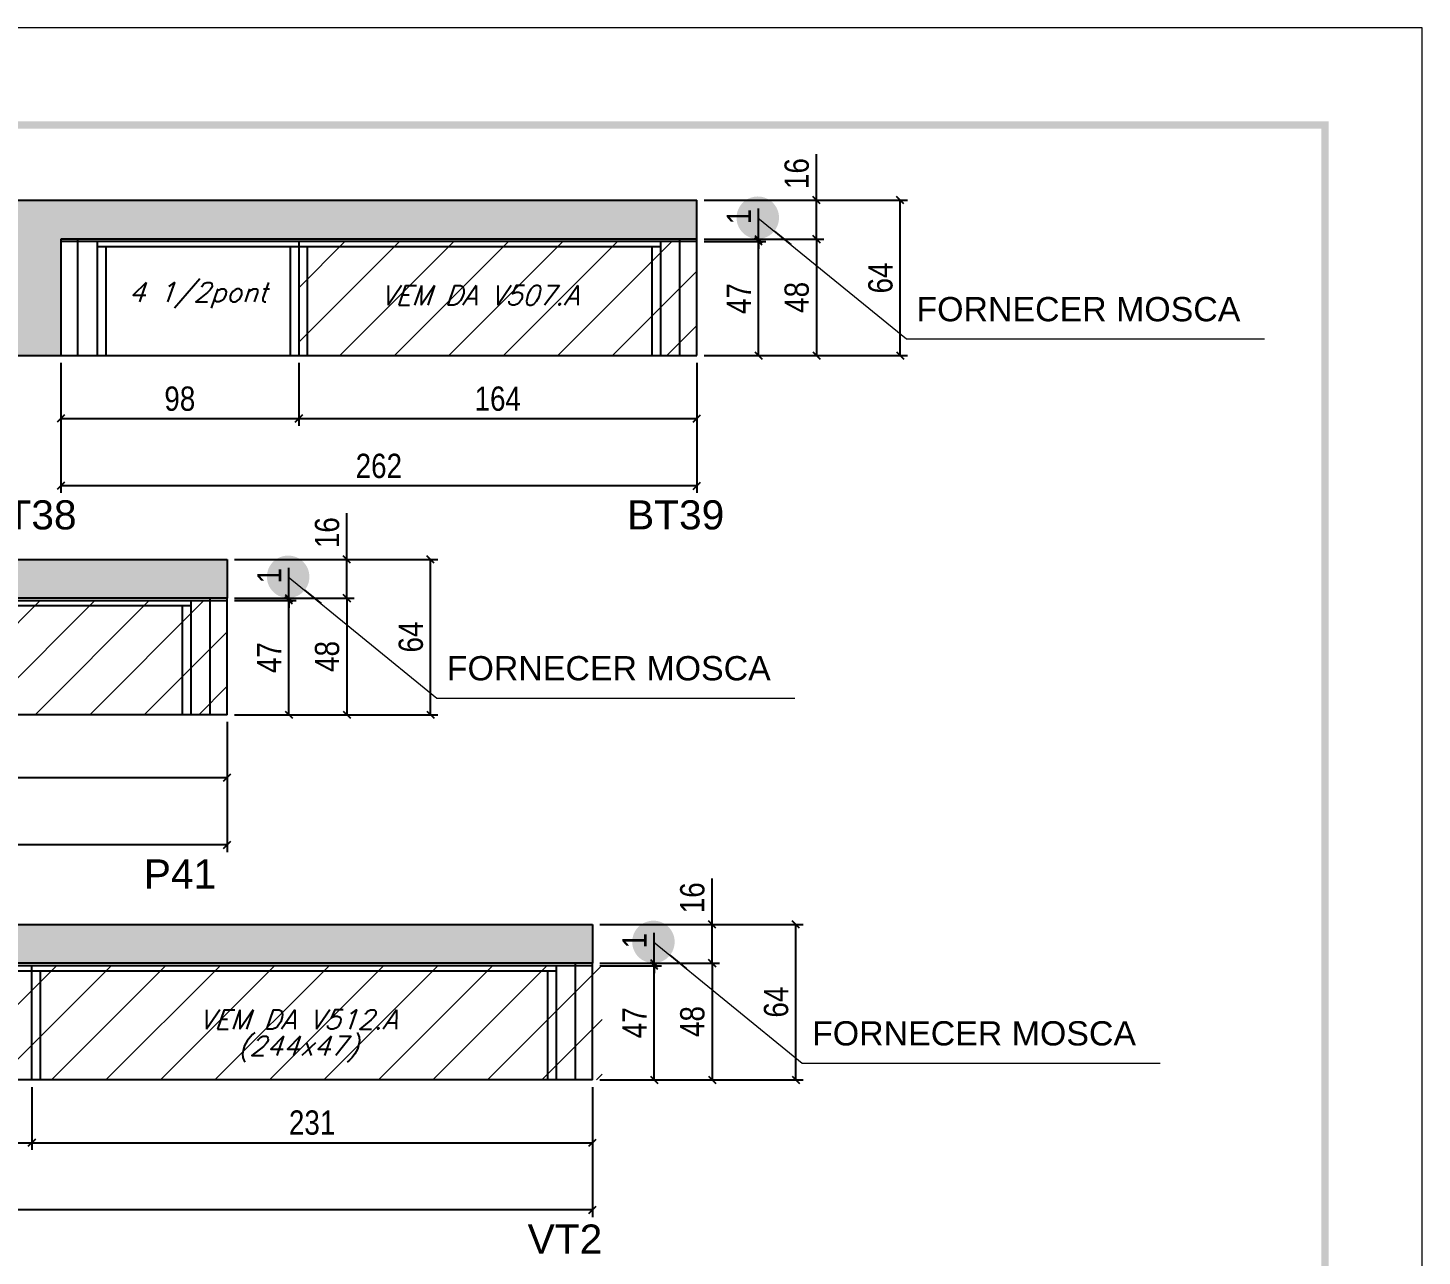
# Model space of a CAD drawing. Extents: x 3309 to 9590, y -2522 to 14608.
# Drawn here: x 7403 to 7978, y 12953 to 13459 of the extents above; entities that cross this region are included whole.
import ezdxf

# ---------------------------------------------------------------- set-up
doc = ezdxf.new("R2010")
doc.units = 0
doc.linetypes.add('DASHED', pattern=[0.75, 0.5, -0.25])
for name, color, linetype in [('5', 5, 'Continuous'), ('COTA', 241, 'Continuous'), ('Painéis', 200, 'Continuous'), ('SARR_2.2x7', 40, 'Continuous'), ('SARR_3.5x7', 81, 'Continuous'), ('texto', 7, 'Continuous')]:
    doc.layers.add(name, color=color, linetype=linetype)
for name, color, linetype, lineweight in [('CARIMBO', 255, 'Continuous', 9), ('Folhas', 255, 'Continuous', 9), ('Hachura', 251, 'Continuous', 9), ('SARRAFO DE PRESSAO', 251, 'DASHED', 9)]:
    doc.layers.add(name, color=color, linetype=linetype, lineweight=lineweight)
doc.styles.add('ARIAL', font='arial.ttf')
doc.styles.add('COTA TECNICA', font='techl___.ttf', dxfattribs={"height": 10})
doc.styles.add('Romans', font='romans.shx')
doc.styles.get("Standard").update_dxf_attribs({"font": 'arial.ttf'})
doc.dimstyles.new('3x', dxfattribs={"dimtxt": 10, "dimasz": 5, "dimexe": 7, "dimexo": 5, "dimgap": 4, "dimtad": 1, "dimdec": 4, "dimlfac": 0.333333, "dimdsep": 46, "dimtxsty": 'Standard', "dimblk": 'DOT', "dimcen": 0.09, "dimclrd": 1, "dimclre": 1, "dimclrt": 2, "dimadec": 0, "dimazin": 2, "dimtfac": 1, "dimtdec": 4, "dimtmove": 0, "dimatfit": 3, "dimldrblk": 'DOT', "dimfxl": 1, "dimtolj": 1, "dimtzin": 0, "dimlwd": 9, "dimlwe": 9, "dimarcsym": 0})
doc.dimstyles.new('PAINEL', dxfattribs={"dimtxt": 10, "dimasz": 3, "dimexe": 3, "dimexo": 3, "dimgap": 3, "dimtad": 1, "dimdec": 1, "dimzin": 12, "dimdsep": 46, "dimtxsty": 'COTA TECNICA', "dimblk1": 'OBLIQUE', "dimblk2": 'OBLIQUE', "dimsah": 1, "dimcen": 0.9, "dimclrd": 4, "dimclre": 4, "dimclrt": 240, "dimadec": 1, "dimazin": 3, "dimtfac": 1, "dimtdec": 1, "dimtmove": 0, "dimatfit": 3, "dimfxl": 1, "dimtolj": 1, "dimtzin": 12, "dimarcsym": 0})

# ---------------------------------------------------------------- blocks, each defined once
blk = doc.blocks.new('9999999999')
at = {"layer": 'Folhas'}
blk.add_lwpolyline([(98138.98, 34190.21), (99623.98, 34190.21), (99623.98, 35240.21), (98138.98, 35240.21)], close=True, dxfattribs=at)
at = {"layer": 'Folhas', "color": 30, "const_width": 3}
blk.add_lwpolyline([(98213.98, 34230.21), (99583.98, 34230.21), (99583.98, 35200.21), (98213.98, 35200.21)], close=True, dxfattribs=at)
blk = doc.blocks.new('_Oblique')
at = {"color": 0, "linetype": 'ByBlock', "lineweight": -2}
blk.add_line((-0.5, -0.5), (0.5, 0.5), dxfattribs=at)
blk = doc.blocks.new('*D56')
at = {"layer": 'COTA', "color": 4, "lineweight": -2, "transparency": 16777216}
for p, q in [((7417.01, 13321.23), (7417.01, 13267.61)), ((7679.01, 13321.23), (7679.01, 13267.61)), ((7679.01, 13270.61), (7417.01, 13270.61))]:
    blk.add_line(p, q, dxfattribs=at)
at = {"layer": 'Defpoints', "color": 0, "transparency": 16777216}
for p in [(7417.01, 13324.23, 0), (7679.01, 13324.23, 0), (7417.01, 13270.61)]:
    blk.add_point(p, dxfattribs=at)
at = {"layer": 'COTA', "color": 4, "lineweight": -2, "transparency": 16777216, "xscale": 3, "yscale": 3, "zscale": 3, "rotation": 180}
blk.add_blockref('_Oblique', (7417.01, 13270.61), dxfattribs=at)
at = {"layer": 'COTA', "color": 4, "lineweight": -2, "transparency": 16777216, "xscale": 3, "yscale": 3, "zscale": 3}
blk.add_blockref('_Oblique', (7679.01, 13270.61), dxfattribs=at)
at = {"layer": 'COTA', "color": 240, "transparency": 16777216, "insert": (7548.01, 13278.71), "char_height": 10, "attachment_point": 5, "style": 'COTA TECNICA'}
blk.add_mtext('\\A1;262', dxfattribs=at)
blk = doc.blocks.new('*D57')
at = {"layer": 'COTA', "color": 4, "lineweight": -2, "transparency": 16777216}
for p, q in [((7682.01, 13372.23), (7731.33, 13372.23)), ((7728.33, 13372.23), (7728.33, 13324.23)), ((7682.01, 13324.23), (7731.33, 13324.23))]:
    blk.add_line(p, q, dxfattribs=at)
at = {"layer": 'Defpoints', "color": 0, "transparency": 16777216}
for p in [(7679.01, 13372.23, 0), (7679.01, 13324.23, 0), (7728.33, 13324.23)]:
    blk.add_point(p, dxfattribs=at)
at = {"layer": 'COTA', "color": 4, "lineweight": -2, "transparency": 16777216, "xscale": 3, "yscale": 3, "zscale": 3}
for p, rotation in [((7728.33, 13372.23), 90), ((7728.33, 13324.23), 270)]:
    blk.add_blockref('_Oblique', p, dxfattribs=dict(at, rotation=rotation))
at = {"layer": 'COTA', "color": 240, "transparency": 16777216, "insert": (7720.23, 13348.23), "char_height": 10, "attachment_point": 5, "rotation": 90, "style": 'COTA TECNICA'}
blk.add_mtext('\\A1;48', dxfattribs=at)
blk = doc.blocks.new('*D58')
at = {"layer": 'COTA', "color": 4, "lineweight": -2, "transparency": 16777216}
for p, q in [((7728.33, 13388.23), (7728.33, 13407.25)), ((7682.01, 13388.23), (7731.33, 13388.23)), ((7728.33, 13372.23), (7728.33, 13388.23)), ((7682.01, 13372.23), (7731.33, 13372.23))]:
    blk.add_line(p, q, dxfattribs=at)
at = {"layer": 'Defpoints', "color": 0, "transparency": 16777216}
for p in [(7679.01, 13388.23, 0), (7728.33, 13388.23), (7679.01, 13372.23, 0)]:
    blk.add_point(p, dxfattribs=at)
at = {"layer": 'COTA', "color": 4, "lineweight": -2, "transparency": 16777216, "xscale": 3, "yscale": 3, "zscale": 3}
for p, rotation in [((7728.33, 13388.23), 90), ((7728.33, 13372.23), 270)]:
    blk.add_blockref('_Oblique', p, dxfattribs=dict(at, rotation=rotation))
at = {"layer": 'COTA', "color": 240, "transparency": 16777216, "insert": (7720.23, 13399.24), "char_height": 10, "attachment_point": 5, "rotation": 90, "style": 'COTA TECNICA'}
blk.add_mtext('\\A1;16', dxfattribs=at)
blk = doc.blocks.new('*D59')
at = {"layer": 'COTA', "color": 4, "lineweight": -2, "transparency": 16777216}
for p, q in [((7682.01, 13388.23), (7765.85, 13388.23)), ((7762.85, 13324.23), (7762.85, 13388.23)), ((7682.01, 13324.23), (7765.85, 13324.23))]:
    blk.add_line(p, q, dxfattribs=at)
at = {"layer": 'Defpoints', "color": 0, "transparency": 16777216}
for p in [(7679.01, 13388.23, 0), (7762.85, 13388.23), (7679.01, 13324.23, 0)]:
    blk.add_point(p, dxfattribs=at)
at = {"layer": 'COTA', "color": 4, "lineweight": -2, "transparency": 16777216, "xscale": 3, "yscale": 3, "zscale": 3}
for p, rotation in [((7762.85, 13388.23), 90), ((7762.85, 13324.23), 270)]:
    blk.add_blockref('_Oblique', p, dxfattribs=dict(at, rotation=rotation))
at = {"layer": 'COTA', "color": 240, "transparency": 16777216, "insert": (7754.74, 13356.23), "char_height": 10, "attachment_point": 5, "rotation": 90, "style": 'COTA TECNICA'}
blk.add_mtext('\\A1;64', dxfattribs=at)
blk = doc.blocks.new('*D60')
at = {"layer": 'COTA', "color": 4, "lineweight": -2, "transparency": 16777216}
for p, q in [((7417.01, 13321.23), (7417.01, 13295.32)), ((7515.01, 13321.23), (7515.01, 13295.32)), ((7417.01, 13298.32), (7515.01, 13298.32))]:
    blk.add_line(p, q, dxfattribs=at)
at = {"layer": 'Defpoints', "color": 0, "transparency": 16777216}
for p in [(7417.01, 13324.23, 0), (7515.01, 13324.23, 0), (7515.01, 13298.32)]:
    blk.add_point(p, dxfattribs=at)
at = {"layer": 'COTA', "color": 4, "lineweight": -2, "transparency": 16777216, "xscale": 3, "yscale": 3, "zscale": 3, "rotation": 180}
blk.add_blockref('_Oblique', (7417.01, 13298.32), dxfattribs=at)
at = {"layer": 'COTA', "color": 4, "lineweight": -2, "transparency": 16777216, "xscale": 3, "yscale": 3, "zscale": 3}
blk.add_blockref('_Oblique', (7515.01, 13298.32), dxfattribs=at)
at = {"layer": 'COTA', "color": 240, "transparency": 16777216, "insert": (7466.01, 13306.42), "char_height": 10, "attachment_point": 5, "style": 'COTA TECNICA'}
blk.add_mtext('\\A1;98', dxfattribs=at)
blk = doc.blocks.new('*D61')
at = {"layer": 'COTA', "color": 4, "lineweight": -2, "transparency": 16777216}
for p, q in [((7515.01, 13321.23), (7515.01, 13295.32)), ((7679.01, 13321.23), (7679.01, 13295.32)), ((7515.01, 13298.32), (7679.01, 13298.32))]:
    blk.add_line(p, q, dxfattribs=at)
at = {"layer": 'Defpoints', "color": 0, "transparency": 16777216}
for p in [(7515.01, 13324.23, 0), (7679.01, 13324.23, 0), (7679.01, 13298.32)]:
    blk.add_point(p, dxfattribs=at)
at = {"layer": 'COTA', "color": 4, "lineweight": -2, "transparency": 16777216, "xscale": 3, "yscale": 3, "zscale": 3, "rotation": 180}
blk.add_blockref('_Oblique', (7515.01, 13298.32), dxfattribs=at)
at = {"layer": 'COTA', "color": 4, "lineweight": -2, "transparency": 16777216, "xscale": 3, "yscale": 3, "zscale": 3}
blk.add_blockref('_Oblique', (7679.01, 13298.32), dxfattribs=at)
at = {"layer": 'COTA', "color": 240, "transparency": 16777216, "insert": (7597.01, 13306.42), "char_height": 10, "attachment_point": 5, "style": 'COTA TECNICA'}
blk.add_mtext('\\A1;164', dxfattribs=at)
blk = doc.blocks.new('*D64')
at = {"layer": 'COTA', "color": 4, "linetype": 'ByBlock', "lineweight": -2, "transparency": 16777216}
for p, q in [((6917.01, 13173.25), (6917.01, 13119.62)), ((7485.51, 13173.25), (7485.51, 13119.62)), ((7485.51, 13122.62), (6917.01, 13122.62))]:
    blk.add_line(p, q, dxfattribs=at)
at = {"layer": 'Defpoints', "color": 0, "linetype": 'ByBlock', "transparency": 16777216}
for p in [(6917.01, 13176.25), (7485.51, 13176.25), (6917.01, 13122.62)]:
    blk.add_point(p, dxfattribs=at)
at = {"layer": 'COTA', "color": 4, "linetype": 'ByBlock', "lineweight": -2, "transparency": 16777216, "xscale": 3, "yscale": 3, "zscale": 3, "rotation": 180}
blk.add_blockref('_Oblique', (6917.01, 13122.62), dxfattribs=at)
at = {"layer": 'COTA', "color": 4, "linetype": 'ByBlock', "lineweight": -2, "transparency": 16777216, "xscale": 3, "yscale": 3, "zscale": 3}
blk.add_blockref('_Oblique', (7485.51, 13122.62), dxfattribs=at)
at = {"layer": 'COTA', "color": 240, "linetype": 'ByBlock', "transparency": 16777216, "insert": (7201.26, 13130.76), "char_height": 10, "attachment_point": 5, "style": 'COTA TECNICA'}
blk.add_mtext('\\A1;568.5', dxfattribs=at)
blk = doc.blocks.new('*D65')
at = {"layer": 'COTA', "color": 4, "lineweight": -2, "transparency": 16777216}
for p, q in [((7241.51, 13173.25), (7241.51, 13147.33)), ((7485.51, 13173.25), (7485.51, 13147.33)), ((7241.51, 13150.33), (7485.51, 13150.33))]:
    blk.add_line(p, q, dxfattribs=at)
at = {"layer": 'Defpoints', "color": 0, "transparency": 16777216}
for p in [(7241.51, 13176.25, 0), (7485.51, 13176.25, 0), (7485.51, 13150.33)]:
    blk.add_point(p, dxfattribs=at)
at = {"layer": 'COTA', "color": 4, "lineweight": -2, "transparency": 16777216, "xscale": 3, "yscale": 3, "zscale": 3, "rotation": 180}
blk.add_blockref('_Oblique', (7241.51, 13150.33), dxfattribs=at)
at = {"layer": 'COTA', "color": 4, "lineweight": -2, "transparency": 16777216, "xscale": 3, "yscale": 3, "zscale": 3}
blk.add_blockref('_Oblique', (7485.51, 13150.33), dxfattribs=at)
at = {"layer": 'COTA', "color": 240, "transparency": 16777216, "insert": (7363.51, 13158.41), "char_height": 10, "attachment_point": 5, "style": 'COTA TECNICA'}
blk.add_mtext('\\A1;244', dxfattribs=at)
blk = doc.blocks.new('*D68')
at = {"layer": 'COTA', "color": 4, "linetype": 'ByBlock', "lineweight": -2, "transparency": 16777216}
for p, q in [((6917.01, 13022.79), (6917.01, 12969.17)), ((7636.01, 13022.79), (7636.01, 12969.17)), ((7636.01, 12972.17), (6917.01, 12972.17))]:
    blk.add_line(p, q, dxfattribs=at)
at = {"layer": 'Defpoints', "color": 0, "linetype": 'ByBlock', "transparency": 16777216}
for p in [(6917.01, 13025.79), (7636.01, 13025.79), (6917.01, 12972.17)]:
    blk.add_point(p, dxfattribs=at)
at = {"layer": 'COTA', "color": 4, "linetype": 'ByBlock', "lineweight": -2, "transparency": 16777216, "xscale": 3, "yscale": 3, "zscale": 3, "rotation": 180}
blk.add_blockref('_Oblique', (6917.01, 12972.17), dxfattribs=at)
at = {"layer": 'COTA', "color": 4, "linetype": 'ByBlock', "lineweight": -2, "transparency": 16777216, "xscale": 3, "yscale": 3, "zscale": 3}
blk.add_blockref('_Oblique', (7636.01, 12972.17), dxfattribs=at)
at = {"layer": 'COTA', "color": 240, "linetype": 'ByBlock', "transparency": 16777216, "insert": (7276.51, 12980.27), "char_height": 10, "attachment_point": 5, "style": 'COTA TECNICA'}
blk.add_mtext('\\A1;719', dxfattribs=at)
blk = doc.blocks.new('*D67')
at = {"layer": 'COTA', "color": 4, "lineweight": -2, "transparency": 16777216}
for p, q in [((7161.01, 13022.79), (7161.01, 12996.87)), ((7405.01, 13022.79), (7405.01, 12996.87)), ((7161.01, 12999.87), (7405.01, 12999.87))]:
    blk.add_line(p, q, dxfattribs=at)
at = {"layer": 'Defpoints', "color": 0, "transparency": 16777216}
for p in [(7161.01, 13025.79, 0), (7405.01, 13025.79, 0), (7405.01, 12999.87)]:
    blk.add_point(p, dxfattribs=at)
at = {"layer": 'COTA', "color": 4, "lineweight": -2, "transparency": 16777216, "xscale": 3, "yscale": 3, "zscale": 3, "rotation": 180}
blk.add_blockref('_Oblique', (7161.01, 12999.87), dxfattribs=at)
at = {"layer": 'COTA', "color": 4, "lineweight": -2, "transparency": 16777216, "xscale": 3, "yscale": 3, "zscale": 3}
blk.add_blockref('_Oblique', (7405.01, 12999.87), dxfattribs=at)
at = {"layer": 'COTA', "color": 240, "transparency": 16777216, "insert": (7283.01, 13007.95), "char_height": 10, "attachment_point": 5, "style": 'COTA TECNICA'}
blk.add_mtext('\\A1;244', dxfattribs=at)
blk = doc.blocks.new('*D69')
at = {"layer": 'COTA', "color": 4, "lineweight": -2, "transparency": 16777216}
for p, q in [((7405.01, 13022.79), (7405.01, 12996.87)), ((7636.01, 13022.79), (7636.01, 12996.87)), ((7405.01, 12999.87), (7636.01, 12999.87))]:
    blk.add_line(p, q, dxfattribs=at)
at = {"layer": 'Defpoints', "color": 0, "transparency": 16777216}
for p in [(7405.01, 13025.79, 0), (7636.01, 13025.79, 0), (7636.01, 12999.87)]:
    blk.add_point(p, dxfattribs=at)
at = {"layer": 'COTA', "color": 4, "lineweight": -2, "transparency": 16777216, "xscale": 3, "yscale": 3, "zscale": 3, "rotation": 180}
blk.add_blockref('_Oblique', (7405.01, 12999.87), dxfattribs=at)
at = {"layer": 'COTA', "color": 4, "lineweight": -2, "transparency": 16777216, "xscale": 3, "yscale": 3, "zscale": 3}
blk.add_blockref('_Oblique', (7636.01, 12999.87), dxfattribs=at)
at = {"layer": 'COTA', "color": 240, "transparency": 16777216, "insert": (7520.51, 13008.09), "char_height": 10, "attachment_point": 5, "style": 'COTA TECNICA'}
blk.add_mtext('\\A1;231', dxfattribs=at)
blk = doc.blocks.new('*D70')
at = {"layer": 'COTA', "color": 4, "lineweight": -2, "transparency": 16777216}
for p, q in [((7728.33, 13388.23), (7728.33, 13407.25)), ((7682.01, 13388.23), (7731.33, 13388.23)), ((7728.33, 13372.23), (7728.33, 13388.23)), ((7682.01, 13372.23), (7731.33, 13372.23))]:
    blk.add_line(p, q, dxfattribs=at)
at = {"layer": 'Defpoints', "color": 0, "transparency": 16777216}
for p in [(7679.01, 13388.23, 0), (7728.33, 13388.23), (7679.01, 13372.23, 0)]:
    blk.add_point(p, dxfattribs=at)
at = {"layer": 'COTA', "color": 4, "lineweight": -2, "transparency": 16777216, "xscale": 3, "yscale": 3, "zscale": 3}
for p, rotation in [((7728.33, 13388.23), 90), ((7728.33, 13372.23), 270)]:
    blk.add_blockref('_Oblique', p, dxfattribs=dict(at, rotation=rotation))
at = {"layer": 'COTA', "color": 240, "transparency": 16777216, "insert": (7720.23, 13399.24), "char_height": 10, "attachment_point": 5, "rotation": 90, "style": 'COTA TECNICA'}
blk.add_mtext('\\A1;16', dxfattribs=at)
blk = doc.blocks.new('_Dot')
at = {"color": 0, "linetype": 'ByBlock', "lineweight": -2}
blk.add_line((-0.5, 0), (-1, 0), dxfattribs=at)
at = {"color": 0, "linetype": 'ByBlock', "const_width": 0.5}
blk.add_lwpolyline([(-0.25, 0, 1), (0.25, 0, 1)], format="xyb", close=True, dxfattribs=at)
blk = doc.blocks.new('*D1262')
at = {"layer": 'COTA', "color": 4, "lineweight": -2, "transparency": 16777216}
for p, q in [((7682.01, 13371.23), (7707.44, 13371.23)), ((7704.44, 13324.23), (7704.44, 13371.23)), ((7682.01, 13324.23), (7707.44, 13324.23))]:
    blk.add_line(p, q, dxfattribs=at)
at = {"layer": 'Defpoints', "color": 0, "transparency": 16777216}
for p in [(7679.01, 13371.23, 0), (7704.44, 13371.23), (7679.01, 13324.23, 0)]:
    blk.add_point(p, dxfattribs=at)
at = {"layer": 'COTA', "color": 4, "lineweight": -2, "transparency": 16777216, "xscale": 3, "yscale": 3, "zscale": 3}
for p, rotation in [((7704.44, 13371.23), 90), ((7704.44, 13324.23), 270)]:
    blk.add_blockref('_Oblique', p, dxfattribs=dict(at, rotation=rotation))
at = {"layer": 'COTA', "color": 240, "transparency": 16777216, "insert": (7696.37, 13347.73), "char_height": 10, "attachment_point": 5, "rotation": 90, "style": 'COTA TECNICA'}
blk.add_mtext('\\A1;47', dxfattribs=at)
blk = doc.blocks.new('*D1263')
at = {"layer": 'COTA', "color": 4, "lineweight": -2, "transparency": 16777216}
for p, q in [((7704.44, 13372.23), (7704.44, 13384.82)), ((7682.01, 13372.23), (7707.44, 13372.23)), ((7682.01, 13371.23), (7707.44, 13371.23)), ((7704.44, 13371.23), (7704.44, 13372.23)), ((7704.44, 13371.23), (7704.44, 13368.23))]:
    blk.add_line(p, q, dxfattribs=at)
at = {"layer": 'Defpoints', "color": 0, "transparency": 16777216}
for p in [(7679.01, 13372.23, 0), (7679.01, 13371.23, 0), (7704.44, 13372.23)]:
    blk.add_point(p, dxfattribs=at)
at = {"layer": 'COTA', "color": 4, "lineweight": -2, "transparency": 16777216, "xscale": 3, "yscale": 3, "zscale": 3}
for p, rotation in [((7704.44, 13372.23), 270), ((7704.44, 13371.23), 90)]:
    blk.add_blockref('_Oblique', p, dxfattribs=dict(at, rotation=rotation))
at = {"layer": 'COTA', "color": 240, "transparency": 16777216, "insert": (7696.39, 13381.53), "char_height": 10, "attachment_point": 5, "rotation": 90, "style": 'COTA TECNICA'}
blk.add_mtext('\\A1;1', dxfattribs=at)
blk = doc.blocks.new('*D1265')
at = {"layer": 'COTA', "color": 4, "lineweight": -2, "transparency": 16777216}
for p, q in [((7488.51, 13224.25), (7537.83, 13224.25)), ((7534.83, 13224.25), (7534.83, 13176.25)), ((7488.51, 13176.25), (7537.83, 13176.25))]:
    blk.add_line(p, q, dxfattribs=at)
at = {"layer": 'Defpoints', "color": 0, "transparency": 16777216}
for p in [(7485.51, 13224.25, 0), (7485.51, 13176.25, 0), (7534.83, 13176.25)]:
    blk.add_point(p, dxfattribs=at)
at = {"layer": 'COTA', "color": 4, "lineweight": -2, "transparency": 16777216, "xscale": 3, "yscale": 3, "zscale": 3}
for p, rotation in [((7534.83, 13224.25), 90), ((7534.83, 13176.25), 270)]:
    blk.add_blockref('_Oblique', p, dxfattribs=dict(at, rotation=rotation))
at = {"layer": 'COTA', "color": 240, "transparency": 16777216, "insert": (7526.73, 13200.25), "char_height": 10, "attachment_point": 5, "rotation": 90, "style": 'COTA TECNICA'}
blk.add_mtext('\\A1;48', dxfattribs=at)
blk = doc.blocks.new('*D1266')
at = {"layer": 'COTA', "color": 4, "lineweight": -2, "transparency": 16777216}
for p, q in [((7534.83, 13240.25), (7534.83, 13259.26)), ((7488.51, 13240.25), (7537.83, 13240.25)), ((7534.83, 13224.25), (7534.83, 13240.25)), ((7488.51, 13224.25), (7537.83, 13224.25))]:
    blk.add_line(p, q, dxfattribs=at)
at = {"layer": 'Defpoints', "color": 0, "transparency": 16777216}
for p in [(7485.51, 13240.25, 0), (7534.83, 13240.25), (7485.51, 13224.25, 0)]:
    blk.add_point(p, dxfattribs=at)
at = {"layer": 'COTA', "color": 4, "lineweight": -2, "transparency": 16777216, "xscale": 3, "yscale": 3, "zscale": 3}
for p, rotation in [((7534.83, 13240.25), 90), ((7534.83, 13224.25), 270)]:
    blk.add_blockref('_Oblique', p, dxfattribs=dict(at, rotation=rotation))
at = {"layer": 'COTA', "color": 240, "transparency": 16777216, "insert": (7526.73, 13251.26), "char_height": 10, "attachment_point": 5, "rotation": 90, "style": 'COTA TECNICA'}
blk.add_mtext('\\A1;16', dxfattribs=at)
blk = doc.blocks.new('*D1267')
at = {"layer": 'COTA', "color": 4, "lineweight": -2, "transparency": 16777216}
for p, q in [((7488.51, 13240.25), (7572.35, 13240.25)), ((7569.35, 13176.25), (7569.35, 13240.25)), ((7488.51, 13176.25), (7572.35, 13176.25))]:
    blk.add_line(p, q, dxfattribs=at)
at = {"layer": 'Defpoints', "color": 0, "transparency": 16777216}
for p in [(7485.51, 13240.25, 0), (7569.35, 13240.25), (7485.51, 13176.25, 0)]:
    blk.add_point(p, dxfattribs=at)
at = {"layer": 'COTA', "color": 4, "lineweight": -2, "transparency": 16777216, "xscale": 3, "yscale": 3, "zscale": 3}
for p, rotation in [((7569.35, 13240.25), 90), ((7569.35, 13176.25), 270)]:
    blk.add_blockref('_Oblique', p, dxfattribs=dict(at, rotation=rotation))
at = {"layer": 'COTA', "color": 240, "transparency": 16777216, "insert": (7561.24, 13208.25), "char_height": 10, "attachment_point": 5, "rotation": 90, "style": 'COTA TECNICA'}
blk.add_mtext('\\A1;64', dxfattribs=at)
blk = doc.blocks.new('*D1264')
at = {"layer": 'COTA', "color": 4, "lineweight": -2, "transparency": 16777216}
for p, q in [((7534.83, 13240.25), (7534.83, 13259.26)), ((7488.51, 13240.25), (7537.83, 13240.25)), ((7534.83, 13224.25), (7534.83, 13240.25)), ((7488.51, 13224.25), (7537.83, 13224.25))]:
    blk.add_line(p, q, dxfattribs=at)
at = {"layer": 'Defpoints', "color": 0, "transparency": 16777216}
for p in [(7485.51, 13240.25, 0), (7534.83, 13240.25), (7485.51, 13224.25, 0)]:
    blk.add_point(p, dxfattribs=at)
at = {"layer": 'COTA', "color": 4, "lineweight": -2, "transparency": 16777216, "xscale": 3, "yscale": 3, "zscale": 3}
for p, rotation in [((7534.83, 13240.25), 90), ((7534.83, 13224.25), 270)]:
    blk.add_blockref('_Oblique', p, dxfattribs=dict(at, rotation=rotation))
at = {"layer": 'COTA', "color": 240, "transparency": 16777216, "insert": (7526.73, 13251.26), "char_height": 10, "attachment_point": 5, "rotation": 90, "style": 'COTA TECNICA'}
blk.add_mtext('\\A1;16', dxfattribs=at)
blk = doc.blocks.new('*D1269')
at = {"layer": 'COTA', "color": 4, "lineweight": -2, "transparency": 16777216}
for p, q in [((7488.51, 13223.25), (7513.94, 13223.25)), ((7510.94, 13176.25), (7510.94, 13223.25)), ((7488.51, 13176.25), (7513.94, 13176.25))]:
    blk.add_line(p, q, dxfattribs=at)
at = {"layer": 'Defpoints', "color": 0, "transparency": 16777216}
for p in [(7485.51, 13223.25, 0), (7510.94, 13223.25), (7485.51, 13176.25, 0)]:
    blk.add_point(p, dxfattribs=at)
at = {"layer": 'COTA', "color": 4, "lineweight": -2, "transparency": 16777216, "xscale": 3, "yscale": 3, "zscale": 3}
for p, rotation in [((7510.94, 13223.25), 90), ((7510.94, 13176.25), 270)]:
    blk.add_blockref('_Oblique', p, dxfattribs=dict(at, rotation=rotation))
at = {"layer": 'COTA', "color": 240, "transparency": 16777216, "insert": (7502.87, 13199.75), "char_height": 10, "attachment_point": 5, "rotation": 90, "style": 'COTA TECNICA'}
blk.add_mtext('\\A1;47', dxfattribs=at)
blk = doc.blocks.new('*D1268')
at = {"layer": 'COTA', "color": 4, "lineweight": -2, "transparency": 16777216}
for p, q in [((7510.94, 13224.25), (7510.94, 13236.83)), ((7488.51, 13224.25), (7513.94, 13224.25)), ((7510.94, 13223.25), (7510.94, 13224.25)), ((7488.51, 13223.25), (7513.94, 13223.25)), ((7510.94, 13223.25), (7510.94, 13220.25))]:
    blk.add_line(p, q, dxfattribs=at)
at = {"layer": 'Defpoints', "color": 0, "transparency": 16777216}
for p in [(7485.51, 13224.25, 0), (7510.94, 13224.25), (7485.51, 13223.25, 0)]:
    blk.add_point(p, dxfattribs=at)
at = {"layer": 'COTA', "color": 4, "lineweight": -2, "transparency": 16777216, "xscale": 3, "yscale": 3, "zscale": 3}
for p, rotation in [((7510.94, 13224.25), 270), ((7510.94, 13223.25), 90)]:
    blk.add_blockref('_Oblique', p, dxfattribs=dict(at, rotation=rotation))
at = {"layer": 'COTA', "color": 240, "transparency": 16777216, "insert": (7502.89, 13233.54), "char_height": 10, "attachment_point": 5, "rotation": 90, "style": 'COTA TECNICA'}
blk.add_mtext('\\A1;1', dxfattribs=at)
blk = doc.blocks.new('*D1270')
at = {"layer": 'COTA', "color": 4, "lineweight": -2, "transparency": 16777216}
for p, q in [((7639.01, 13073.79), (7688.33, 13073.79)), ((7685.33, 13073.79), (7685.33, 13025.79)), ((7639.01, 13025.79), (7688.33, 13025.79))]:
    blk.add_line(p, q, dxfattribs=at)
at = {"layer": 'Defpoints', "color": 0, "transparency": 16777216}
for p in [(7636.01, 13073.79, 0), (7636.01, 13025.79, 0), (7685.33, 13025.79)]:
    blk.add_point(p, dxfattribs=at)
at = {"layer": 'COTA', "color": 4, "lineweight": -2, "transparency": 16777216, "xscale": 3, "yscale": 3, "zscale": 3}
for p, rotation in [((7685.33, 13073.79), 90), ((7685.33, 13025.79), 270)]:
    blk.add_blockref('_Oblique', p, dxfattribs=dict(at, rotation=rotation))
at = {"layer": 'COTA', "color": 240, "transparency": 16777216, "insert": (7677.23, 13049.79), "char_height": 10, "attachment_point": 5, "rotation": 90, "style": 'COTA TECNICA'}
blk.add_mtext('\\A1;48', dxfattribs=at)
blk = doc.blocks.new('*D1271')
at = {"layer": 'COTA', "color": 4, "lineweight": -2, "transparency": 16777216}
for p, q in [((7685.33, 13089.79), (7685.33, 13108.8)), ((7639.01, 13089.79), (7688.33, 13089.79)), ((7685.33, 13073.79), (7685.33, 13089.79)), ((7639.01, 13073.79), (7688.33, 13073.79))]:
    blk.add_line(p, q, dxfattribs=at)
at = {"layer": 'Defpoints', "color": 0, "transparency": 16777216}
for p in [(7636.01, 13089.79, 0), (7685.33, 13089.79), (7636.01, 13073.79, 0)]:
    blk.add_point(p, dxfattribs=at)
at = {"layer": 'COTA', "color": 4, "lineweight": -2, "transparency": 16777216, "xscale": 3, "yscale": 3, "zscale": 3}
for p, rotation in [((7685.33, 13089.79), 90), ((7685.33, 13073.79), 270)]:
    blk.add_blockref('_Oblique', p, dxfattribs=dict(at, rotation=rotation))
at = {"layer": 'COTA', "color": 240, "transparency": 16777216, "insert": (7677.23, 13100.8), "char_height": 10, "attachment_point": 5, "rotation": 90, "style": 'COTA TECNICA'}
blk.add_mtext('\\A1;16', dxfattribs=at)
blk = doc.blocks.new('*D1272')
at = {"layer": 'COTA', "color": 4, "lineweight": -2, "transparency": 16777216}
for p, q in [((7639.01, 13089.79), (7722.85, 13089.79)), ((7719.85, 13025.79), (7719.85, 13089.79)), ((7639.01, 13025.79), (7722.85, 13025.79))]:
    blk.add_line(p, q, dxfattribs=at)
at = {"layer": 'Defpoints', "color": 0, "transparency": 16777216}
for p in [(7636.01, 13089.79, 0), (7719.85, 13089.79), (7636.01, 13025.79, 0)]:
    blk.add_point(p, dxfattribs=at)
at = {"layer": 'COTA', "color": 4, "lineweight": -2, "transparency": 16777216, "xscale": 3, "yscale": 3, "zscale": 3}
for p, rotation in [((7719.85, 13089.79), 90), ((7719.85, 13025.79), 270)]:
    blk.add_blockref('_Oblique', p, dxfattribs=dict(at, rotation=rotation))
at = {"layer": 'COTA', "color": 240, "transparency": 16777216, "insert": (7711.74, 13057.79), "char_height": 10, "attachment_point": 5, "rotation": 90, "style": 'COTA TECNICA'}
blk.add_mtext('\\A1;64', dxfattribs=at)
blk = doc.blocks.new('*D1273')
at = {"layer": 'COTA', "color": 4, "lineweight": -2, "transparency": 16777216}
for p, q in [((7685.33, 13089.79), (7685.33, 13108.8)), ((7639.01, 13089.79), (7688.33, 13089.79)), ((7685.33, 13073.79), (7685.33, 13089.79)), ((7639.01, 13073.79), (7688.33, 13073.79))]:
    blk.add_line(p, q, dxfattribs=at)
at = {"layer": 'Defpoints', "color": 0, "transparency": 16777216}
for p in [(7636.01, 13089.79, 0), (7685.33, 13089.79), (7636.01, 13073.79, 0)]:
    blk.add_point(p, dxfattribs=at)
at = {"layer": 'COTA', "color": 4, "lineweight": -2, "transparency": 16777216, "xscale": 3, "yscale": 3, "zscale": 3}
for p, rotation in [((7685.33, 13089.79), 90), ((7685.33, 13073.79), 270)]:
    blk.add_blockref('_Oblique', p, dxfattribs=dict(at, rotation=rotation))
at = {"layer": 'COTA', "color": 240, "transparency": 16777216, "insert": (7677.23, 13100.8), "char_height": 10, "attachment_point": 5, "rotation": 90, "style": 'COTA TECNICA'}
blk.add_mtext('\\A1;16', dxfattribs=at)
blk = doc.blocks.new('*D1274')
at = {"layer": 'COTA', "color": 4, "lineweight": -2, "transparency": 16777216}
for p, q in [((7639.01, 13072.79), (7664.44, 13072.79)), ((7661.44, 13025.79), (7661.44, 13072.79)), ((7639.01, 13025.79), (7664.44, 13025.79))]:
    blk.add_line(p, q, dxfattribs=at)
at = {"layer": 'Defpoints', "color": 0, "transparency": 16777216}
for p in [(7636.01, 13072.79, 0), (7661.44, 13072.79), (7636.01, 13025.79, 0)]:
    blk.add_point(p, dxfattribs=at)
at = {"layer": 'COTA', "color": 4, "lineweight": -2, "transparency": 16777216, "xscale": 3, "yscale": 3, "zscale": 3}
for p, rotation in [((7661.44, 13072.79), 90), ((7661.44, 13025.79), 270)]:
    blk.add_blockref('_Oblique', p, dxfattribs=dict(at, rotation=rotation))
at = {"layer": 'COTA', "color": 240, "transparency": 16777216, "insert": (7653.37, 13049.29), "char_height": 10, "attachment_point": 5, "rotation": 90, "style": 'COTA TECNICA'}
blk.add_mtext('\\A1;47', dxfattribs=at)
blk = doc.blocks.new('*D1275')
at = {"layer": 'COTA', "color": 4, "lineweight": -2, "transparency": 16777216}
for p, q in [((7661.44, 13073.79), (7661.44, 13086.37)), ((7639.01, 13073.79), (7664.44, 13073.79)), ((7639.01, 13072.79), (7664.44, 13072.79)), ((7661.44, 13072.79), (7661.44, 13073.79)), ((7661.44, 13072.79), (7661.44, 13069.79))]:
    blk.add_line(p, q, dxfattribs=at)
at = {"layer": 'Defpoints', "color": 0, "transparency": 16777216}
for p in [(7636.01, 13073.79, 0), (7636.01, 13072.79, 0), (7661.44, 13073.79)]:
    blk.add_point(p, dxfattribs=at)
at = {"layer": 'COTA', "color": 4, "lineweight": -2, "transparency": 16777216, "xscale": 3, "yscale": 3, "zscale": 3}
for p, rotation in [((7661.44, 13073.79), 270), ((7661.44, 13072.79), 90)]:
    blk.add_blockref('_Oblique', p, dxfattribs=dict(at, rotation=rotation))
at = {"layer": 'COTA', "color": 240, "transparency": 16777216, "insert": (7653.39, 13083.08), "char_height": 10, "attachment_point": 5, "rotation": 90, "style": 'COTA TECNICA'}
blk.add_mtext('\\A1;1', dxfattribs=at)

msp = doc.modelspace()

# ---------------------------------------------------------------- hatches: boundary and pattern name
at = {"layer": 'COTA'}
h = msp.add_hatch(dxfattribs=at)
h.set_pattern_fill('AR-CONC', color=256, scale=0.03)
h.set_pattern_definition([(50, (0, 16.742), (5.4655401, -0.4781726), [0.5715, -6.2865]), (355, (0, 16.742), (-1.0573026, 5.7317054), [0.4572, -5.0292175]), (100.451445, (0.4555, 16.702), (4.4082374, 5.2535326), [0.4857003, -5.3427073]), (46.1842, (0, 18.266), (8.1323712, -1.2612698), [0.85725, -9.42975]), (96.63556, (0.678, 18.161), (7.122124, 7.4227837), [0.7285507, -8.0140682]), (351.18415, (0, 18.266), (7.122124, 7.4227837), [0.685799, -7.543792]), (21, (0.762, 17.885), (4.5484317, -3.067956), [0.5715, -6.2865]), (326, (0.762, 17.885), (1.8540609, 5.525639), [0.4572, -5.0292]), (71.451445, (1.141, 17.629), (6.4024926, 2.457683), [0.4857003, -5.3426981]), (37.5, (0, 16.742), (0.0926581, 2.53665117), [0, -4.96824, 0, -5.1054, 0, -5.04825]), (7.5, (0, 16.742), (2.00458988, 3.00541724), [0, -2.91084, 0, -4.85394, 0, -1.92405]), (327.5, (-1.6993, 16.742), (4.06771786, -0.17186232), [0, -1.905, 0, -5.9436, 0, -7.8867]), (317.5, (-2.4613, 16.742), (4.44387544, 0.7627947), [0, -2.4765, 0, -3.94716, 0, -5.6007])])
h.paths.add_polyline_path([(7387.01, 13324.23), (7417.01, 13324.23), (7417.01, 13372.23), (7679.01, 13372.23), (7679.01, 13388.23), (6917.01, 13388.23), (6917.01, 13372.23), (7387.01, 13372.23)])
h = msp.add_hatch(dxfattribs=at)
h.set_pattern_fill('AR-CONC', color=256, scale=0.03)
h.paths.add_polyline_path([(7485.51, 13240.25), (6917.01, 13240.25), (6917.01, 13224.25), (7485.51, 13224.25)])
h = msp.add_hatch(dxfattribs=at)
h.set_pattern_fill('AR-CONC', color=256, scale=0.03)
h.set_pattern_definition([(50, (0, 126.1225), (5.4655401, -0.4781726), [0.5715, -6.2865]), (355, (0, 126.1225), (-1.0573026, 5.7317054), [0.4572, -5.0292175]), (100.451445, (0.4555, 126.0826), (4.4082374, 5.2535326), [0.4857003, -5.3427073]), (46.1842, (0, 127.6465), (8.1323712, -1.2612698), [0.85725, -9.42975]), (96.63556, (0.678, 127.541), (7.122124, 7.4227837), [0.7285507, -8.0140682]), (351.18415, (0, 127.6465), (7.122124, 7.4227837), [0.685799, -7.543792]), (21, (0.762, 127.2655), (4.5484317, -3.067956), [0.5715, -6.2865]), (326, (0.762, 127.2655), (1.8540609, 5.525639), [0.4572, -5.0292]), (71.451445, (1.141, 127.01), (6.4024926, 2.457683), [0.4857003, -5.3426981]), (37.5, (0, 126.1225), (0.0926581, 2.53665117), [0, -4.96824, 0, -5.1054, 0, -5.04825]), (7.5, (0, 126.1225), (2.00458988, 3.00541724), [0, -2.91084, 0, -4.85394, 0, -1.92405]), (327.5, (-1.6993, 126.1225), (4.06771786, -0.17186232), [0, -1.905, 0, -5.9436, 0, -7.8867]), (317.5, (-2.4613, 126.1225), (4.4438754, 0.7627947), [0, -2.4765, 0, -3.94716, 0, -5.6007])])
h.paths.add_polyline_path([(7636.01, 13073.79), (7636.01, 13089.79), (6917.01, 13089.79), (6917.01, 13073.79)])
at = {"layer": 'Hachura'}
h = msp.add_hatch(dxfattribs=at)
h.set_pattern_fill('ANSI31', color=256, scale=5)
h.paths.add_polyline_path([(7161.01, 13371.23), (6917.01, 13371.23), (6917.01, 13324.23), (7161.01, 13324.23)])
h.paths.add_polyline_path([(7387.01, 13371.23), (7161.01, 13371.23), (7161.01, 13324.23), (7387.01, 13324.23)])
h.paths.add_polyline_path([(7679.01, 13371.23), (7515.01, 13371.23), (7515.01, 13324.23), (7679.01, 13324.23)])
h.paths.add_polyline_path([(7485.51, 13223.25), (7241.51, 13223.25), (7241.51, 13176.25), (7485.51, 13176.25)])
h.paths.add_polyline_path([(7241.51, 13223.25), (6997.51, 13223.25), (6997.51, 13176.25), (7241.51, 13176.25)])
h.paths.add_polyline_path([(7161.01, 13072.79), (6917.01, 13072.79), (6917.01, 13025.79), (7161.01, 13025.79)])
h.paths.add_polyline_path([(7405.01, 13072.79), (7161.01, 13072.79), (7161.01, 13025.79), (7405.01, 13025.79)])
h.paths.add_polyline_path([(7640.01, 13072.79), (7405.01, 13072.79), (7405.01, 13025.79), (7640.01, 13025.79)])
h.paths.add_polyline_path([(7076.36, 12918.96), (6832.36, 12918.96), (6832.36, 12868.96), (7076.36, 12868.96)])
h.paths.add_polyline_path([(6832.36, 12918.96), (6590.36, 12918.96), (6590.36, 12868.96), (6832.36, 12868.96)])
h.paths.add_polyline_path([(7313.36, 12918.96), (7076.36, 12918.96), (7076.36, 12868.96), (7313.36, 12868.96)])
h.paths.add_polyline_path([(7587.36, 12918.96), (7343.36, 12918.96), (7343.36, 12868.96), (7587.36, 12868.96)])
h.paths.add_polyline_path([(7831.36, 12918.96), (7587.36, 12918.96), (7587.36, 12868.96), (7831.36, 12868.96)])
h.paths.add_polyline_path([(7352.36, 12773.99), (7126.36, 12773.99), (7126.36, 12723.99), (7352.36, 12723.99)])
h.paths.add_polyline_path([(7126.36, 12773.99), (6882.36, 12773.99), (6882.36, 12723.99), (7126.36, 12723.99)])
h.paths.add_polyline_path([(6995.62, 13343.18), (7093.33, 13343.18), (7097.39, 13354.97), (6999.68, 13354.97)], flags=24)
h.paths.add_polyline_path([(7235.41, 13328.86), (7291.6, 13328.86), (7297.1, 13344.83), (7240.91, 13344.83)], flags=24)
h.paths.add_polyline_path([(7215.37, 13343.18), (7313.08, 13343.18), (7317.14, 13354.97), (7219.43, 13354.97)], flags=24)
h.paths.add_polyline_path([(7538.62, 13343.18), (7636.33, 13343.18), (7640.39, 13354.97), (7542.68, 13354.97)], flags=24)
h.paths.add_polyline_path([(7303.81, 13195.2), (7401.91, 13195.2), (7405.97, 13206.98), (7307.87, 13206.98)], flags=24)
h.paths.add_polyline_path([(7067.31, 13195.2), (7165.41, 13195.2), (7169.47, 13206.98), (7071.37, 13206.98)], flags=24)
h.paths.add_polyline_path([(6995.62, 13044.74), (7093.33, 13044.74), (7097.39, 13056.52), (6999.68, 13056.52)], flags=24)
h.paths.add_polyline_path([(7230.81, 13044.74), (7328.91, 13044.74), (7332.97, 13056.52), (7234.87, 13056.52)], flags=24)
h.paths.add_polyline_path([(7483.91, 13030.42), (7540.1, 13030.42), (7545.6, 13046.39), (7489.41, 13046.39)], flags=24)
h.paths.add_polyline_path([(7463.87, 13044.74), (7561.58, 13044.74), (7565.64, 13056.52), (7467.93, 13056.52)], flags=24)
h.paths.add_polyline_path([(6939.14, 12881.47), (6966, 12881.47), (6970.06, 12893.25), (6943.2, 12893.25)], flags=24)
h.paths.add_polyline_path([(6903.17, 12892.75), (7001.26, 12892.75), (7005.32, 12904.53), (6907.22, 12904.53)], flags=24)
h.paths.add_polyline_path([(6703.64, 12881.47), (6730.5, 12881.47), (6734.56, 12893.25), (6707.7, 12893.25)], flags=24)
h.paths.add_polyline_path([(6667.67, 12892.75), (6765.76, 12892.75), (6769.82, 12904.53), (6671.72, 12904.53)], flags=24)
h.paths.add_polyline_path([(7139.86, 12879.37), (7230.71, 12879.37), (7236.21, 12895.35), (7145.36, 12895.35)], flags=24)
h.paths.add_polyline_path([(7137.47, 12892.75), (7235.19, 12892.75), (7239.24, 12904.53), (7141.53, 12904.53)], flags=24)
h.paths.add_polyline_path([(7457.64, 12881.47), (7484.5, 12881.47), (7488.56, 12893.25), (7461.7, 12893.25)], flags=24)
h.paths.add_polyline_path([(7421.67, 12892.75), (7519.76, 12892.75), (7523.82, 12904.53), (7425.72, 12904.53)], flags=24)
h.paths.add_polyline_path([(7694.14, 12881.47), (7721, 12881.47), (7725.06, 12893.25), (7698.2, 12893.25)], flags=24)
h.paths.add_polyline_path([(7658.17, 12892.75), (7756.26, 12892.75), (7760.32, 12904.53), (7662.22, 12904.53)], flags=24)
h.paths.add_polyline_path([(7184.36, 12734.41), (7275.21, 12734.41), (7280.71, 12750.38), (7189.86, 12750.38)], flags=24)
h.paths.add_polyline_path([(7181.97, 12747.78), (7279.69, 12747.78), (7283.74, 12759.56), (7186.03, 12759.56)], flags=24)
h.paths.add_polyline_path([(6996.64, 12736.5), (7023.5, 12736.5), (7027.56, 12748.28), (7000.7, 12748.28)], flags=24)
h.paths.add_polyline_path([(6960.67, 12747.78), (7058.76, 12747.78), (7062.82, 12759.56), (6964.72, 12759.56)], flags=24)

# ---------------------------------------------------------------- linework, layer by layer
at = {"layer": 'COTA'}
for p, q in [((6917.01, 13388.23, 0), (7679.01, 13388.23, 0)), ((7679.01, 13372.23, 0), (7679.01, 13388.23, 0)), ((7387.01, 13324.23, 0), (7417.01, 13324.23, 0)), ((6917.01, 13240.25, 0), (7485.51, 13240.25, 0)), ((7485.51, 13240.25, 0), (7485.51, 13224.25, 0)), ((6917.01, 13089.79, 0), (7636.01, 13089.79, 0)), ((7636.01, 13089.79, 0), (7636.01, 13073.79, 0))]:
    msp.add_line(p, q, dxfattribs=at)
at = {"layer": 'Painéis', "linetype": 'ByBlock'}
for p, q in [((7679.01, 13372.23, 0), (7417.01, 13372.23, 0)), ((7417.01, 13372.23, 0), (7417.01, 13324.23, 0)), ((7679.01, 13371.23, 0), (7417.01, 13371.23, 0)), ((7515.01, 13371.23, 0), (7515.01, 13324.23, 0)), ((7679.01, 13324.23, 0), (7679.01, 13372.23, 0)), ((7417.01, 13324.23, 0), (7679.01, 13324.23, 0)), ((7485.51, 13224.25, 0), (6917.01, 13224.25, 0)), ((7485.51, 13176.25, 0), (7485.51, 13224.25, 0)), ((7485.51, 13176.25, 0), (6917.01, 13176.25, 0)), ((7636.01, 13073.79, 0), (6917.01, 13073.79, 0)), ((7636.01, 13072.79, 0), (6917.01, 13072.79, 0)), ((7405.01, 13025.79, 0), (7405.01, 13072.79, 0)), ((7636.01, 13025.79, 0), (7636.01, 13073.79, 0)), ((7636.01, 13025.79, 0), (6917.01, 13025.79, 0))]:
    msp.add_line(p, q, dxfattribs=at)
at = {"layer": 'Painéis', "linetype": 'ByBlock', "elevation": 0}
msp.add_lwpolyline([(6997.51, 13223.25), (7485.51, 13223.25), (7485.51, 13224.25), (6997.51, 13224.25)], close=True, dxfattribs=at)
at = {"layer": 'SARR_2.2x7', "linetype": 'Continuous'}
for p, q in [((7424.01, 13324.23, 0), (7424.01, 13372.23, 0)), ((7515.01, 13369.03, 0), (7432.01, 13369.03, 0)), ((7664.01, 13369.03, 0), (7515.01, 13369.03, 0)), ((7672.01, 13324.23, 0), (7672.01, 13372.23, 0)), ((7478.51, 13176.25, 0), (7478.51, 13224.25, 0)), ((7470.51, 13221.05, 0), (7241.51, 13221.05, 0)), ((7405.01, 13070.59, 0), (7161.01, 13070.59, 0)), ((7621.01, 13070.59, 0), (7405.01, 13070.59, 0)), ((7629.01, 13025.79, 0), (7629.01, 13073.79, 0))]:
    msp.add_line(p, q, dxfattribs=at)
at = {"layer": 'SARR_3.5x7'}
for p, q in [((7432.01, 13371.23, 0), (7432.01, 13324.23, 0)), ((7435.51, 13369.03, 0), (7435.51, 13324.23, 0)), ((7511.51, 13369.03, 0), (7511.51, 13324.23, 0)), ((7518.51, 13369.03, 0), (7518.51, 13324.23, 0)), ((7660.51, 13369.03, 0), (7660.51, 13324.23, 0)), ((7664.01, 13371.23, 0), (7664.01, 13324.23, 0)), ((7467.01, 13221.05, 0), (7467.01, 13176.25, 0)), ((7470.51, 13223.25, 0), (7470.51, 13176.25, 0)), ((7408.51, 13070.59, 0), (7408.51, 13025.79, 0)), ((7617.51, 13070.59, 0), (7617.51, 13025.79, 0)), ((7621.01, 13072.79, 0), (7621.01, 13025.79, 0))]:
    msp.add_line(p, q, dxfattribs=at)

# ---------------------------------------------------------------- block references
at = {"layer": 'SARRAFO DE PRESSAO', "color": 6, "linetype": 'ByBlock'}
msp.add_blockref('9999999999', (-91646.11, -21780.92), dxfattribs=at)

# ---------------------------------------------------------------- texts
at = {"layer": '5', "linetype": 'Continuous'}
for s, p in [('BT38', (7383.41, 13252.6, 0)), ('BT39', (7650.29, 13252.6, 0)), ('P41', (7451.16, 13104.61, 0)), ('VT2', (7609.33, 12954.15, 0))]:
    msp.add_text(s, height=12, rotation=0.00004, dxfattribs=at).set_placement(p)
at = {"layer": 'CARIMBO', "style": 'ARIAL'}
for p in [(7769.51, 13338.37), (7576.01, 13190.39), (7726.51, 13039.93)]:
    msp.add_text('FORNECER MOSCA', height=10, dxfattribs=at).set_placement(p)
at = {"layer": 'texto', "color": 2, "char_height": 8, "attachment_point": 5, "style": 'Romans'}
for s, insert in [('{\\Q19;\\C256;4 1/2pont}', (7473.51, 13349.07, 0)), ('{\\Q19;\\C256;VEM DA V507.A}', (7589.51, 13349.07, 0)), ('{\\Q19;\\C256;VEM DA V512.A}', (7514.76, 13050.63, 0)), ('{\\Q19;\\C256;(244x47)}', (7514.76, 13038.4, 0))]:
    msp.add_mtext(s, dxfattribs=dict(at, insert=insert))

# ---------------------------------------------------------------- dimensions: what is measured, and where the dimension line sits
at = {"layer": 'COTA'}
for base, p1, p2, picture, middle in [((7728.33, 13388.23), (7679.01, 13372.23, 0), (7679.01, 13388.23, 0), '*D58', (7720.23, 13399.24)), ((7728.33, 13388.23), (7679.01, 13372.23, 0), (7679.01, 13388.23, 0), '*D70', (7720.23, 13399.24)), ((7762.85, 13388.23), (7679.01, 13324.23, 0), (7679.01, 13388.23, 0), '*D59', (7754.74, 13356.23)), ((7704.44, 13372.23), (7679.01, 13371.23, 0), (7679.01, 13372.23, 0), '*D1263', (7696.39, 13381.53)), ((7728.33, 13324.23), (7679.01, 13372.23, 0), (7679.01, 13324.23, 0), '*D57', (7720.23, 13348.23)), ((7704.44, 13371.23), (7679.01, 13324.23, 0), (7679.01, 13371.23, 0), '*D1262', (7696.37, 13347.73)), ((7534.83, 13240.25), (7485.51, 13224.25, 0), (7485.51, 13240.25, 0), '*D1266', (7526.73, 13251.26)), ((7534.83, 13240.25), (7485.51, 13224.25, 0), (7485.51, 13240.25, 0), '*D1264', (7526.73, 13251.26)), ((7569.35, 13240.25), (7485.51, 13176.25, 0), (7485.51, 13240.25, 0), '*D1267', (7561.24, 13208.25)), ((7510.94, 13224.25), (7485.51, 13223.25, 0), (7485.51, 13224.25, 0), '*D1268', (7502.89, 13233.54)), ((7534.83, 13176.25), (7485.51, 13224.25, 0), (7485.51, 13176.25, 0), '*D1265', (7526.73, 13200.25)), ((7510.94, 13223.25), (7485.51, 13176.25, 0), (7485.51, 13223.25, 0), '*D1269', (7502.87, 13199.75)), ((7685.33, 13089.79), (7636.01, 13073.79, 0), (7636.01, 13089.79, 0), '*D1271', (7677.23, 13100.8)), ((7685.33, 13089.79), (7636.01, 13073.79, 0), (7636.01, 13089.79, 0), '*D1273', (7677.23, 13100.8)), ((7719.85, 13089.79), (7636.01, 13025.79, 0), (7636.01, 13089.79, 0), '*D1272', (7711.74, 13057.79)), ((7661.44, 13073.79), (7636.01, 13072.79, 0), (7636.01, 13073.79, 0), '*D1275', (7653.39, 13083.08)), ((7685.33, 13025.79), (7636.01, 13073.79, 0), (7636.01, 13025.79, 0), '*D1270', (7677.23, 13049.79)), ((7661.44, 13072.79), (7636.01, 13025.79, 0), (7636.01, 13072.79, 0), '*D1274', (7653.37, 13049.29))]:
    dim = msp.add_linear_dim(base=base, p1=p1, p2=p2, angle=90, dimstyle='PAINEL', dxfattribs=at)
    dim.commit()
    dim.dimension.update_dxf_attribs({"geometry": picture, "text_midpoint": middle})
for base, p1, p2, picture, middle in [((7417.01, 13270.61), (7679.01, 13324.23, 0), (7417.01, 13324.23, 0), '*D56', (7548.01, 13278.71)), ((7515.01, 13298.32), (7417.01, 13324.23, 0), (7515.01, 13324.23, 0), '*D60', (7466.01, 13306.42)), ((7485.51, 13150.33), (7241.51, 13176.25, 0), (7485.51, 13176.25, 0), '*D65', (7363.51, 13158.41)), ((7405.01, 12999.87, 0), (7161.01, 13025.79, 0), (7405.01, 13025.79, 0), '*D67', (7283.01, 13007.95, 0)), ((7636.01, 12999.87), (7405.01, 13025.79, 0), (7636.01, 13025.79, 0), '*D69', (7520.51, 13008.09))]:
    dim = msp.add_linear_dim(base=base, p1=p1, p2=p2, dimstyle='PAINEL', dxfattribs=at)
    dim.commit()
    dim.dimension.update_dxf_attribs({"geometry": picture, "text_midpoint": middle})
dim = msp.add_linear_dim(base=(7679.01, 13298.32), p1=(7515.01, 13324.23, 0), p2=(7679.01, 13324.23, 0), dimstyle='PAINEL', override={"dimtmove": 1}, dxfattribs=at)
dim.commit()
dim.dimension.update_dxf_attribs({"geometry": '*D61', "text_midpoint": (7597.01, 13306.42)})
at = {"layer": 'COTA', "linetype": 'ByBlock'}
for base, p1, p2, picture, middle in [((6917.01, 13122.62, 0), (7485.51, 13176.25, 0), (6917.01, 13176.25, 0), '*D64', (7201.26, 13130.76, 0)), ((6917.01, 12972.17, 0), (7636.01, 13025.79, 0), (6917.01, 13025.79, 0), '*D68', (7276.51, 12980.27, 0))]:
    dim = msp.add_linear_dim(base=base, p1=p1, p2=p2, angle=180, dimstyle='PAINEL', dxfattribs=at)
    dim.commit()
    dim.dimension.update_dxf_attribs({"geometry": picture, "text_midpoint": middle})

# ---------------------------------------------------------------- leaders
at = {"layer": 'Hachura'}
for points in [[(7704.15, 13381.05), (7765.43, 13331.08), (7912.88, 13331.08)], [(7510.65, 13233.07), (7571.93, 13183.09), (7719.38, 13183.09)], [(7661.15, 13082.61), (7722.43, 13032.64), (7869.88, 13032.64)]]:
    msp.add_leader(points, dimstyle='3x', override={"dimasz": 17.5, "dimgap": 4, "dimtad": 0}, dxfattribs=at)

doc.saveas('drawing.dxf')
